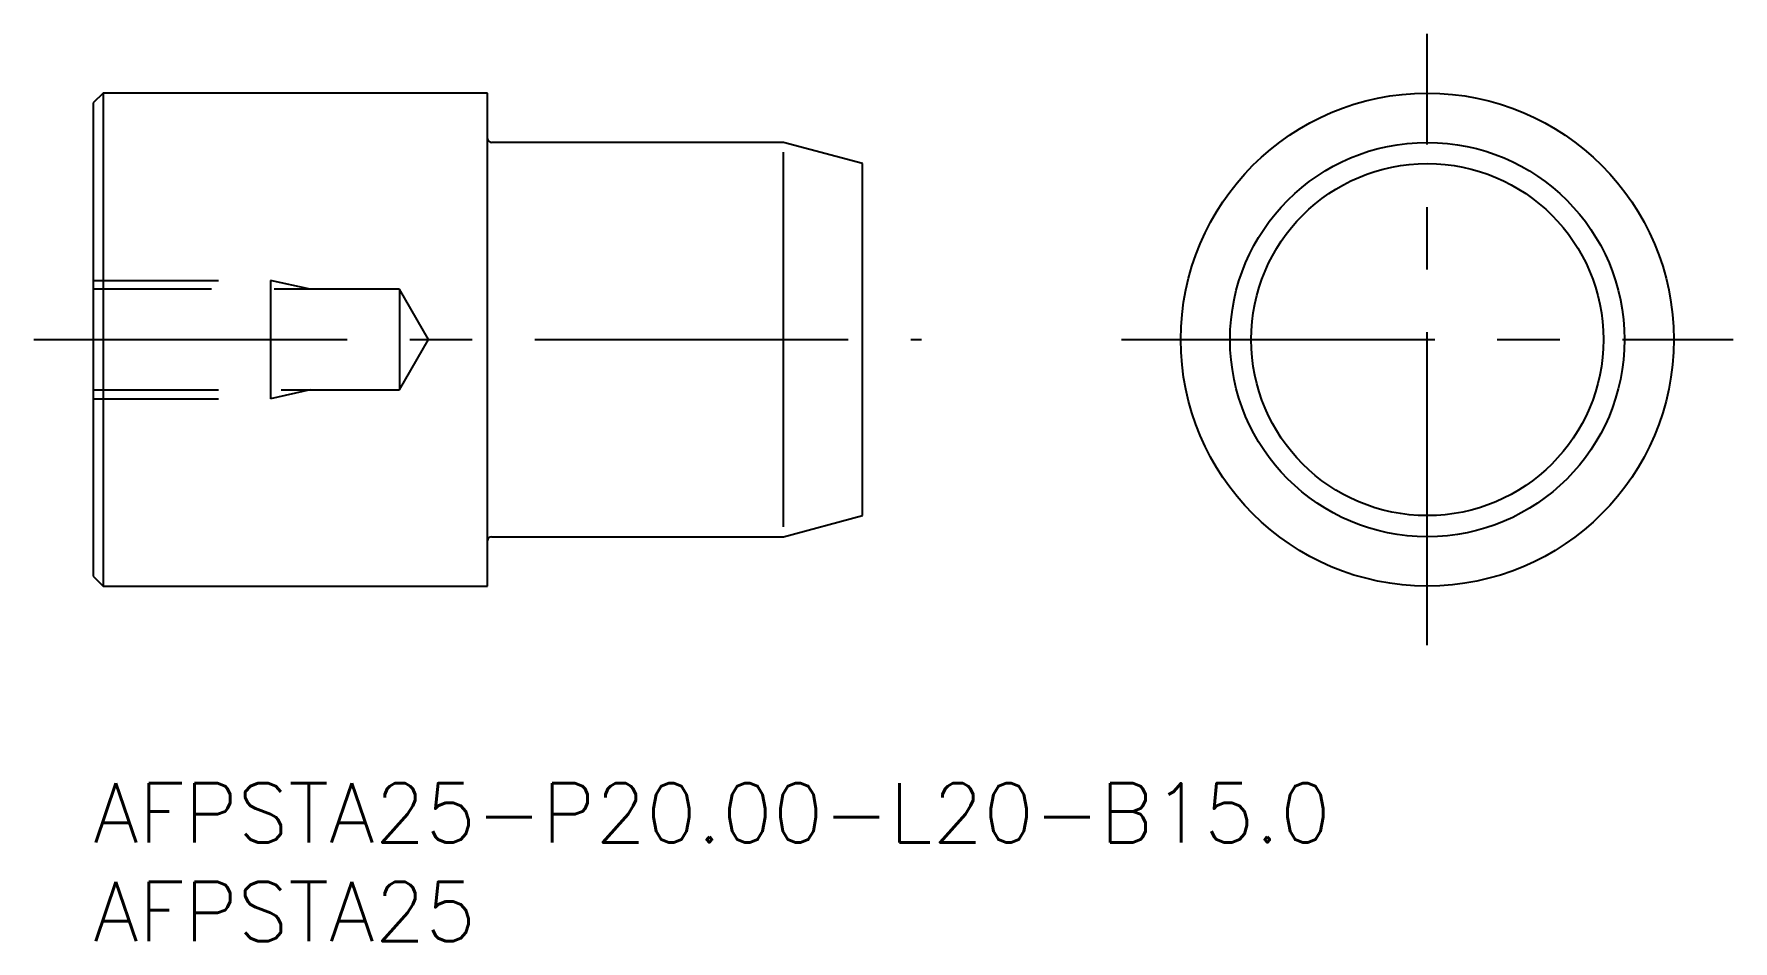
# Model space of a CAD drawing. Extents: x -3 to 83.1, y -8 to 38.
import ezdxf

# ---------------------------------------------------------------- set-up
doc = ezdxf.new("R2010")
doc.units = 0
doc.header["$LTSCALE"] = 0.5
doc.linetypes.add('CENTER', pattern=[50.8, 31.75, -6.35, 6.35, -6.35])
doc.linetypes.add('DASHED', pattern=[19.05, 12.7, -6.35])
for name, color, linetype in [('MSM_CENTER', 1, 'CENTER'), ('MSM_CONTINUOUS', 7, 'CONTINUOUS'), ('MSM_DASHED', 4, 'DASHED'), ('MSM_NARROW', 5, 'CONTINUOUS'), ('MSM_PART_NUMBER', 7, 'CONTINUOUS')]:
    doc.layers.add(name, color=color, linetype=linetype)
doc.styles.get("Standard").update_dxf_attribs({"font": 'txt.shx', "height": 1, "bigfont": 'bigfont.shx'})

# ---------------------------------------------------------------- blocks, each defined once
blk = doc.blocks.new('*U15')
at = {"layer": 'MSM_PART_NUMBER'}
blk.add_text('AFPSTA25-P20.00-L20-B15.0', height=3, dxfattribs=at).set_placement((0, -3))
blk = doc.blocks.new('*U16')
at = {"layer": 'MSM_PART_NUMBER'}
blk.add_text('AFPSTA25', height=3, dxfattribs=at).set_placement((0, -8))

msp = doc.modelspace()

# ---------------------------------------------------------------- linework, layer by layer
at = {"layer": 'MSM_CENTER'}
for p, q in [((67.643, 7), (67.643, 38)), ((-3, 22.5), (42, 22.5)), ((52.143, 22.5), (83.143, 22.5))]:
    msp.add_line(p, q, dxfattribs=at)
at = {"layer": 'MSM_CONTINUOUS'}
for p, q in [((0.5, 35), (0, 34.5)), ((0, 34.5), (0, 10.5)), ((20, 35), (0.5, 35)), ((0.5, 35), (0.5, 10)), ((20, 10), (20, 35)), ((35, 32.5), (20.2, 32.5)), ((39, 31.428), (35, 32.5)), ((39, 13.572), (39, 31.428)), ((35, 12.5), (39, 13.572)), ((20.2, 12.5), (35, 12.5)), ((0, 10.5), (0.5, 10)), ((0.5, 10), (20, 10))]:
    msp.add_line(p, q, dxfattribs=at)
for radius in [12.5, 10, 8.928]:
    msp.add_circle((67.643, 22.5), radius, dxfattribs=at)
for centre, start, end in [((20.2, 32.7), 180, 270), ((20.2, 12.3), 90, 180)]:
    msp.add_arc(centre, 0.2, start, end, dxfattribs=at)
at = {"layer": 'MSM_DASHED'}
for p, q in [((0, 25.5), (9, 25.5)), ((15.528, 25.05), (0, 25.05)), ((9, 25.5), (9, 19.5)), ((11, 25.05), (9, 25.5)), ((17, 22.5), (15.528, 25.05)), ((15.528, 25.05), (15.528, 19.95)), ((15.528, 19.95), (17, 22.5)), ((0, 19.95), (15.528, 19.95)), ((11, 19.95), (9, 19.5)), ((0, 19.5), (9, 19.5))]:
    msp.add_line(p, q, dxfattribs=at)
at = {"layer": 'MSM_NARROW'}
msp.add_line((35, 13), (35, 32), dxfattribs=at)

# ---------------------------------------------------------------- block references
at = {"layer": 'MSM_CONTINUOUS'}
for name in ['*U15', '*U16']:
    msp.add_blockref(name, (0, 0), dxfattribs=at)

doc.saveas('drawing.dxf')
